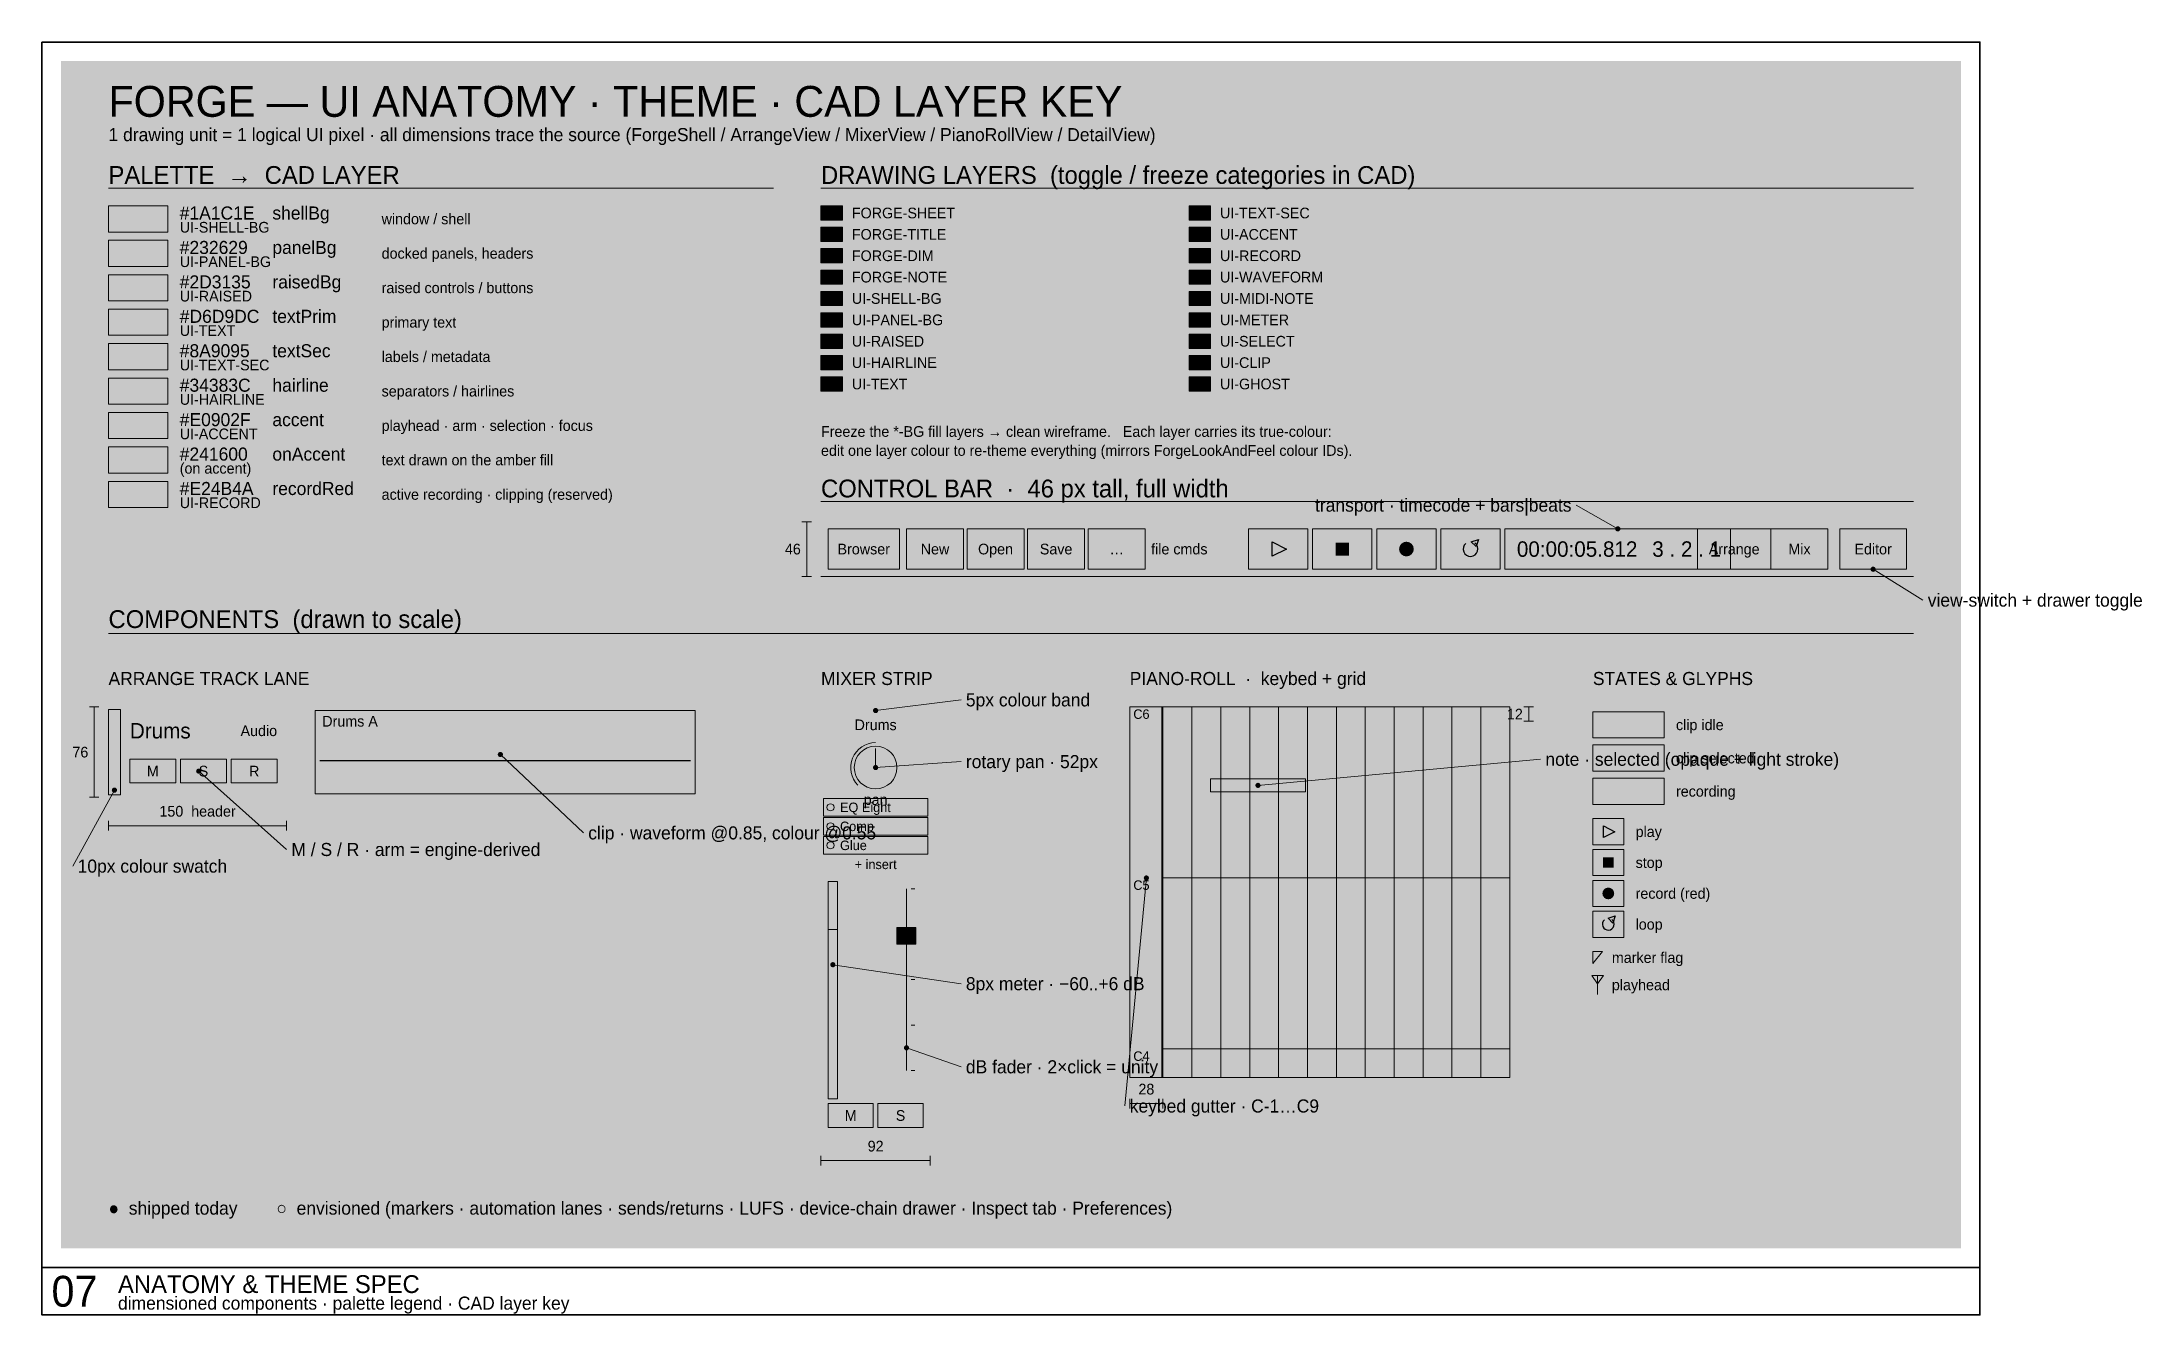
# Model space of a CAD drawing. Extents: x -16 to 1752, y -1056 to 16.
import ezdxf
from ezdxf.enums import TextEntityAlignment as Align

# ---------------------------------------------------------------- set-up
doc = ezdxf.new("R2010")
doc.units = 0
for name, color, linetype, lineweight, true_color in [('FORGE-DIM', 7, 'Continuous', 9, 0x9aa2a8), ('FORGE-NOTE', 7, 'Continuous', 13, 0x4fa3c7), ('FORGE-SHEET', 7, 'Continuous', 35, 0x9aa2a8), ('UI-ACCENT', 7, 'Continuous', 18, 0xe0902f), ('UI-CLIP', 7, 'Continuous', 13, 0x2d3135), ('UI-GHOST', 7, 'Continuous', 9, 0x555c62), ('UI-HAIRLINE', 7, 'Continuous', 9, 0x34383c), ('UI-RECORD', 7, 'Continuous', 18, 0xe24b4a)]:
    doc.layers.add(name, color=color, linetype=linetype, lineweight=lineweight, true_color=true_color)
for name, color, linetype, true_color in [('FORGE-TITLE', 7, 'Continuous', 0xd6d9dc), ('UI-METER', 7, 'Continuous', 0x57a963), ('UI-MIDI-NOTE', 7, 'Continuous', 0xe0902f), ('UI-PANEL-BG', 7, 'Continuous', 0x232629), ('UI-RAISED', 7, 'Continuous', 0x2d3135), ('UI-SHELL-BG', 7, 'Continuous', 0x1a1c1e), ('UI-TEXT', 7, 'Continuous', 0xd6d9dc), ('UI-TEXT-SEC', 7, 'Continuous', 0x8a9095), ('UI-WAVEFORM', 7, 'Continuous', 0x707b84)]:
    doc.layers.add(name, color=color, linetype=linetype, true_color=true_color)

msp = doc.modelspace()

# ---------------------------------------------------------------- hatches: boundary and pattern name
at = {"layer": 'FORGE-NOTE'}
h = msp.add_hatch(color=256, dxfattribs=at)
h.dxf.hatch_style = 1
edge = h.paths.add_edge_path()
edge.add_arc((1311, -394), 2.2, 0, 360)
h = msp.add_hatch(color=256, dxfattribs=at)
h.dxf.hatch_style = 1
edge = h.paths.add_edge_path()
edge.add_arc((1526, -428), 2.2, 0, 360)
h = msp.add_hatch(color=256, dxfattribs=at)
h.dxf.hatch_style = 1
edge = h.paths.add_edge_path()
edge.add_arc((686, -547), 2.2, 0, 360)
h = msp.add_hatch(color=256, dxfattribs=at)
h.dxf.hatch_style = 1
edge = h.paths.add_edge_path()
edge.add_arc((370, -584), 2.2, 0, 360)
h = msp.add_hatch(color=256, dxfattribs=at)
h.dxf.hatch_style = 1
edge = h.paths.add_edge_path()
edge.add_arc((116, -598), 2.2, 0, 360)
h = msp.add_hatch(color=256, dxfattribs=at)
h.dxf.hatch_style = 1
edge = h.paths.add_edge_path()
edge.add_arc((686, -595), 2.2, 0, 360)
h = msp.add_hatch(color=256, dxfattribs=at)
h.dxf.hatch_style = 1
edge = h.paths.add_edge_path()
edge.add_arc((45, -614), 2.2, 0, 360)
h = msp.add_hatch(color=256, dxfattribs=at)
h.dxf.hatch_style = 1
edge = h.paths.add_edge_path()
edge.add_arc((1008, -610), 2.2, 0, 360)
h = msp.add_hatch(color=256, dxfattribs=at)
h.dxf.hatch_style = 1
edge = h.paths.add_edge_path()
edge.add_arc((914, -688), 2.2, 0, 360)
h = msp.add_hatch(color=256, dxfattribs=at)
h.dxf.hatch_style = 1
edge = h.paths.add_edge_path()
edge.add_arc((650, -761), 2.2, 0, 360)
h = msp.add_hatch(color=256, dxfattribs=at)
h.dxf.hatch_style = 1
edge = h.paths.add_edge_path()
edge.add_arc((712, -831), 2.2, 0, 360)
at = {"layer": 'UI-ACCENT'}
h = msp.add_hatch(color=256, dxfattribs=at)
h.dxf.hatch_style = 1
h.paths.add_polyline_path([(1378, -394), (1440, -394), (1440, -428), (1378, -428)])
at = {"layer": 'UI-CLIP', "true_color": 0x1a1c1e}
h = msp.add_hatch(color=7, dxfattribs=at)
h.dxf.hatch_style = 1
h.paths.add_polyline_path([(40, -122), (90, -122), (90, -144), (40, -144)])
at = {"layer": 'UI-CLIP', "true_color": 0x9aa2a8}
h = msp.add_hatch(color=7, dxfattribs=at)
h.dxf.hatch_style = 1
h.paths.add_polyline_path([(640, -122), (658, -122), (658, -134), (640, -134)])
at = {"layer": 'UI-CLIP', "true_color": 0x8a9095}
h = msp.add_hatch(color=7, dxfattribs=at)
h.dxf.hatch_style = 1
h.paths.add_polyline_path([(950, -122), (968, -122), (968, -134), (950, -134)])
at = {"layer": 'UI-CLIP', "true_color": 0xd6d9dc}
h = msp.add_hatch(color=7, dxfattribs=at)
h.dxf.hatch_style = 1
h.paths.add_polyline_path([(640, -140), (658, -140), (658, -152), (640, -152)])
at = {"layer": 'UI-CLIP', "true_color": 0xe0902f}
h = msp.add_hatch(color=7, dxfattribs=at)
h.dxf.hatch_style = 1
h.paths.add_polyline_path([(950, -140), (968, -140), (968, -152), (950, -152)])
at = {"layer": 'UI-CLIP', "true_color": 0x232629}
h = msp.add_hatch(color=7, dxfattribs=at)
h.dxf.hatch_style = 1
h.paths.add_polyline_path([(40, -151), (90, -151), (90, -173), (40, -173)])
at = {"layer": 'UI-CLIP', "true_color": 0x9aa2a8}
h = msp.add_hatch(color=7, dxfattribs=at)
h.dxf.hatch_style = 1
h.paths.add_polyline_path([(640, -158), (658, -158), (658, -170), (640, -170)])
at = {"layer": 'UI-CLIP', "true_color": 0xe24b4a}
h = msp.add_hatch(color=7, dxfattribs=at)
h.dxf.hatch_style = 1
h.paths.add_polyline_path([(950, -158), (968, -158), (968, -170), (950, -170)])
at = {"layer": 'UI-CLIP', "true_color": 0x4fa3c7}
h = msp.add_hatch(color=7, dxfattribs=at)
h.dxf.hatch_style = 1
h.paths.add_polyline_path([(640, -176), (658, -176), (658, -188), (640, -188)])
at = {"layer": 'UI-CLIP', "true_color": 0x707b84}
h = msp.add_hatch(color=7, dxfattribs=at)
h.dxf.hatch_style = 1
h.paths.add_polyline_path([(950, -176), (968, -176), (968, -188), (950, -188)])
at = {"layer": 'UI-CLIP', "true_color": 0x2d3135}
h = msp.add_hatch(color=7, dxfattribs=at)
h.dxf.hatch_style = 1
h.paths.add_polyline_path([(40, -180), (90, -180), (90, -202), (40, -202)])
at = {"layer": 'UI-CLIP', "true_color": 0x1a1c1e}
h = msp.add_hatch(color=7, dxfattribs=at)
h.dxf.hatch_style = 1
h.paths.add_polyline_path([(640, -194), (658, -194), (658, -206), (640, -206)])
at = {"layer": 'UI-CLIP', "true_color": 0xe0902f}
h = msp.add_hatch(color=7, dxfattribs=at)
h.dxf.hatch_style = 1
h.paths.add_polyline_path([(950, -194), (968, -194), (968, -206), (950, -206)])
at = {"layer": 'UI-CLIP', "true_color": 0xd6d9dc}
h = msp.add_hatch(color=7, dxfattribs=at)
h.dxf.hatch_style = 1
h.paths.add_polyline_path([(40, -209), (90, -209), (90, -231), (40, -231)])
at = {"layer": 'UI-CLIP', "true_color": 0x232629}
h = msp.add_hatch(color=7, dxfattribs=at)
h.dxf.hatch_style = 1
h.paths.add_polyline_path([(640, -212), (658, -212), (658, -224), (640, -224)])
at = {"layer": 'UI-CLIP', "true_color": 0x57a963}
h = msp.add_hatch(color=7, dxfattribs=at)
h.dxf.hatch_style = 1
h.paths.add_polyline_path([(950, -212), (968, -212), (968, -224), (950, -224)])
at = {"layer": 'UI-CLIP', "true_color": 0x8a9095}
h = msp.add_hatch(color=7, dxfattribs=at)
h.dxf.hatch_style = 1
h.paths.add_polyline_path([(40, -238), (90, -238), (90, -260), (40, -260)])
at = {"layer": 'UI-CLIP', "true_color": 0x2d3135}
h = msp.add_hatch(color=7, dxfattribs=at)
h.dxf.hatch_style = 1
h.paths.add_polyline_path([(640, -230), (658, -230), (658, -242), (640, -242)])
at = {"layer": 'UI-CLIP', "true_color": 0xe0902f}
h = msp.add_hatch(color=7, dxfattribs=at)
h.dxf.hatch_style = 1
h.paths.add_polyline_path([(950, -230), (968, -230), (968, -242), (950, -242)])
at = {"layer": 'UI-CLIP', "true_color": 0x34383c}
h = msp.add_hatch(color=7, dxfattribs=at)
h.dxf.hatch_style = 1
h.paths.add_polyline_path([(640, -248), (658, -248), (658, -260), (640, -260)])
at = {"layer": 'UI-CLIP', "true_color": 0x2d3135}
h = msp.add_hatch(color=7, dxfattribs=at)
h.dxf.hatch_style = 1
h.paths.add_polyline_path([(950, -248), (968, -248), (968, -260), (950, -260)])
at = {"layer": 'UI-CLIP', "true_color": 0x34383c}
h = msp.add_hatch(color=7, dxfattribs=at)
h.dxf.hatch_style = 1
h.paths.add_polyline_path([(40, -267), (90, -267), (90, -289), (40, -289)])
at = {"layer": 'UI-CLIP', "true_color": 0xd6d9dc}
h = msp.add_hatch(color=7, dxfattribs=at)
h.dxf.hatch_style = 1
h.paths.add_polyline_path([(640, -266), (658, -266), (658, -278), (640, -278)])
at = {"layer": 'UI-CLIP', "true_color": 0x555c62}
h = msp.add_hatch(color=7, dxfattribs=at)
h.dxf.hatch_style = 1
h.paths.add_polyline_path([(950, -266), (968, -266), (968, -278), (950, -278)])
at = {"layer": 'UI-CLIP', "true_color": 0xe0902f}
h = msp.add_hatch(color=7, dxfattribs=at)
h.dxf.hatch_style = 1
h.paths.add_polyline_path([(40, -296), (90, -296), (90, -318), (40, -318)])
at = {"layer": 'UI-CLIP', "true_color": 0x241600}
h = msp.add_hatch(color=7, dxfattribs=at)
h.dxf.hatch_style = 1
h.paths.add_polyline_path([(40, -325), (90, -325), (90, -347), (40, -347)])
at = {"layer": 'UI-CLIP', "true_color": 0xe24b4a}
h = msp.add_hatch(color=7, dxfattribs=at)
h.dxf.hatch_style = 1
h.paths.add_polyline_path([(40, -354), (90, -354), (90, -376), (40, -376)])
at = {"layer": 'UI-CLIP', "true_color": 0x222528}
h = msp.add_hatch(color=7, dxfattribs=at)
h.dxf.hatch_style = 1
h.paths.add_polyline_path([(40, -544), (560, -544), (560, -620), (40, -620)])
at = {"layer": 'UI-CLIP', "true_color": 0xc86e3c}
h = msp.add_hatch(color=7, dxfattribs=at)
h.dxf.hatch_style = 1
h.paths.add_polyline_path([(40, -546), (50, -546), (50, -618), (40, -618)])
at = {"layer": 'UI-CLIP', "true_color": 0x6a462a}
h = msp.add_hatch(color=7, dxfattribs=at)
h.dxf.hatch_style = 1
h.paths.add_polyline_path([(214, -547), (534, -547), (534, -617), (214, -617)])
at = {"layer": 'UI-CLIP', "true_color": 0xc86e3c}
h = msp.add_hatch(color=7, dxfattribs=at)
h.dxf.hatch_style = 1
h.paths.add_polyline_path([(640, -544), (732, -544), (732, -549), (640, -549)])
at = {"layer": 'UI-CLIP', "true_color": 0x6a462a}
h = msp.add_hatch(color=7, dxfattribs=at)
h.dxf.hatch_style = 1
h.paths.add_polyline_path([(1290, -548), (1350, -548), (1350, -570), (1290, -570)])
h = msp.add_hatch(color=7, dxfattribs=at)
h.dxf.hatch_style = 1
h.paths.add_polyline_path([(1290, -576), (1350, -576), (1350, -598), (1290, -598)])
at = {"layer": 'UI-CLIP', "true_color": 0x522424}
h = msp.add_hatch(color=7, dxfattribs=at)
h.dxf.hatch_style = 1
h.paths.add_polyline_path([(1290, -604), (1350, -604), (1350, -626), (1290, -626)])
at = {"layer": 'UI-METER', "true_color": 0x57a963}
h = msp.add_hatch(color=7, dxfattribs=at)
h.dxf.hatch_style = 1
h.paths.add_polyline_path([(647, -764.2), (653, -764.2), (653, -874), (647, -874)])
at = {"layer": 'UI-MIDI-NOTE', "true_color": 0xe0902f}
h = msp.add_hatch(color=7, dxfattribs=at)
h.dxf.hatch_style = 1
h.paths.add_polyline_path([(968, -604.5), (1048, -604.5), (1048, -615.5), (968, -615.5)])
at = {"layer": 'UI-MIDI-NOTE', "true_color": 0xc0823e}
h = msp.add_hatch(color=7, dxfattribs=at)
h.dxf.hatch_style = 1
h.paths.add_polyline_path([(1058, -628.5), (1102, -628.5), (1102, -639.5), (1058, -639.5)])
h = msp.add_hatch(color=7, dxfattribs=at)
h.dxf.hatch_style = 1
h.paths.add_polyline_path([(968, -652.5), (1024, -652.5), (1024, -663.5), (968, -663.5)])
at = {"layer": 'UI-PANEL-BG'}
h = msp.add_hatch(color=256, dxfattribs=at)
h.dxf.hatch_style = 1
h.paths.add_polyline_path([(640, -388), (1560, -388), (1560, -434), (640, -434)])
h = msp.add_hatch(color=256, dxfattribs=at)
h.dxf.hatch_style = 1
h.paths.add_polyline_path([(40, -544), (190, -544), (190, -620), (40, -620)])
h = msp.add_hatch(color=256, dxfattribs=at)
h.dxf.hatch_style = 1
h.paths.add_polyline_path([(640, -549), (732, -549), (732, -569), (640, -569)])
h = msp.add_hatch(color=256, dxfattribs=at)
h.dxf.hatch_style = 1
h.paths.add_polyline_path([(642, -621), (730, -621), (730, -636), (642, -636)])
h = msp.add_hatch(color=256, dxfattribs=at)
h.dxf.hatch_style = 1
h.paths.add_polyline_path([(642, -637), (730, -637), (730, -652), (642, -652)])
h = msp.add_hatch(color=256, dxfattribs=at)
h.dxf.hatch_style = 1
h.paths.add_polyline_path([(642, -653), (730, -653), (730, -668), (642, -668)])
h = msp.add_hatch(color=256, dxfattribs=at)
h.dxf.hatch_style = 1
h.paths.add_polyline_path([(646, -691), (654, -691), (654, -874), (646, -874)])
at = {"layer": 'UI-RAISED'}
h = msp.add_hatch(color=256, dxfattribs=at)
h.dxf.hatch_style = 1
h.paths.add_polyline_path([(646, -394), (706, -394), (706, -428), (646, -428)])
h = msp.add_hatch(color=256, dxfattribs=at)
h.dxf.hatch_style = 1
h.paths.add_polyline_path([(712, -394), (760, -394), (760, -428), (712, -428)])
h = msp.add_hatch(color=256, dxfattribs=at)
h.dxf.hatch_style = 1
h.paths.add_polyline_path([(763, -394), (811, -394), (811, -428), (763, -428)])
h = msp.add_hatch(color=256, dxfattribs=at)
h.dxf.hatch_style = 1
h.paths.add_polyline_path([(814, -394), (862, -394), (862, -428), (814, -428)])
h = msp.add_hatch(color=256, dxfattribs=at)
h.dxf.hatch_style = 1
h.paths.add_polyline_path([(865, -394), (913, -394), (913, -428), (865, -428)])
h = msp.add_hatch(color=256, dxfattribs=at)
h.dxf.hatch_style = 1
h.paths.add_polyline_path([(1000, -394), (1050, -394), (1050, -428), (1000, -428)])
h = msp.add_hatch(color=256, dxfattribs=at)
h.dxf.hatch_style = 1
h.paths.add_polyline_path([(1054, -394), (1104, -394), (1104, -428), (1054, -428)])
h = msp.add_hatch(color=256, dxfattribs=at)
h.dxf.hatch_style = 1
h.paths.add_polyline_path([(1108, -394), (1158, -394), (1158, -428), (1108, -428)])
h = msp.add_hatch(color=256, dxfattribs=at)
h.dxf.hatch_style = 1
h.paths.add_polyline_path([(1162, -394), (1212, -394), (1212, -428), (1162, -428)])
h = msp.add_hatch(color=256, dxfattribs=at)
h.dxf.hatch_style = 1
h.paths.add_polyline_path([(1216, -394), (1406, -394), (1406, -428), (1216, -428)])
h = msp.add_hatch(color=256, dxfattribs=at)
h.dxf.hatch_style = 1
h.paths.add_polyline_path([(1440, -394), (1488, -394), (1488, -428), (1440, -428)])
h = msp.add_hatch(color=256, dxfattribs=at)
h.dxf.hatch_style = 1
h.paths.add_polyline_path([(1498, -394), (1554, -394), (1554, -428), (1498, -428)])
h = msp.add_hatch(color=256, dxfattribs=at)
h.dxf.hatch_style = 1
edge = h.paths.add_edge_path()
edge.add_arc((686, -595), 18, 0, 360)
h = msp.add_hatch(color=256, dxfattribs=at)
h.dxf.hatch_style = 1
h.paths.add_polyline_path([(928, -568), (1220, -568), (1220, -580), (928, -580)])
h = msp.add_hatch(color=256, dxfattribs=at)
h.dxf.hatch_style = 1
h.paths.add_polyline_path([(58, -588), (96.7, -588), (96.7, -608), (58, -608)])
h = msp.add_hatch(color=256, dxfattribs=at)
h.dxf.hatch_style = 1
h.paths.add_polyline_path([(100.7, -588), (139.3, -588), (139.3, -608), (100.7, -608)])
h = msp.add_hatch(color=256, dxfattribs=at)
h.dxf.hatch_style = 1
h.paths.add_polyline_path([(143.3, -588), (182, -588), (182, -608), (143.3, -608)])
h = msp.add_hatch(color=256, dxfattribs=at)
h.dxf.hatch_style = 1
h.paths.add_polyline_path([(928, -592), (1220, -592), (1220, -604), (928, -604)])
h = msp.add_hatch(color=256, dxfattribs=at)
h.dxf.hatch_style = 1
h.paths.add_polyline_path([(928, -616), (1220, -616), (1220, -628), (928, -628)])
h = msp.add_hatch(color=256, dxfattribs=at)
h.dxf.hatch_style = 1
h.paths.add_polyline_path([(928, -652), (1220, -652), (1220, -664), (928, -664)])
h = msp.add_hatch(color=256, dxfattribs=at)
h.dxf.hatch_style = 1
h.paths.add_polyline_path([(1290, -638), (1316, -638), (1316, -660), (1290, -660)])
h = msp.add_hatch(color=256, dxfattribs=at)
h.dxf.hatch_style = 1
h.paths.add_polyline_path([(642, -669), (730, -669), (730, -684), (642, -684)])
h = msp.add_hatch(color=256, dxfattribs=at)
h.dxf.hatch_style = 1
h.paths.add_polyline_path([(1290, -664), (1316, -664), (1316, -686), (1290, -686)])
h = msp.add_hatch(color=256, dxfattribs=at)
h.dxf.hatch_style = 1
h.paths.add_polyline_path([(928, -676), (1220, -676), (1220, -688), (928, -688)])
h = msp.add_hatch(color=256, dxfattribs=at)
h.dxf.hatch_style = 1
h.paths.add_polyline_path([(1290, -690), (1316, -690), (1316, -712), (1290, -712)])
h = msp.add_hatch(color=256, dxfattribs=at)
h.dxf.hatch_style = 1
h.paths.add_polyline_path([(928, -712), (1220, -712), (1220, -724), (928, -724)])
h = msp.add_hatch(color=256, dxfattribs=at)
h.dxf.hatch_style = 1
h.paths.add_polyline_path([(1290, -716), (1316, -716), (1316, -738), (1290, -738)])
h = msp.add_hatch(color=256, dxfattribs=at)
h.dxf.hatch_style = 1
h.paths.add_polyline_path([(704, -729.8), (720, -729.8), (720, -743.8), (704, -743.8)])
h = msp.add_hatch(color=256, dxfattribs=at)
h.dxf.hatch_style = 1
h.paths.add_polyline_path([(928, -736), (1220, -736), (1220, -748), (928, -748)])
h = msp.add_hatch(color=256, dxfattribs=at)
h.dxf.hatch_style = 1
h.paths.add_polyline_path([(928, -760), (1220, -760), (1220, -772), (928, -772)])
h = msp.add_hatch(color=256, dxfattribs=at)
h.dxf.hatch_style = 1
h.paths.add_polyline_path([(928, -796), (1220, -796), (1220, -808), (928, -808)])
h = msp.add_hatch(color=256, dxfattribs=at)
h.dxf.hatch_style = 1
h.paths.add_polyline_path([(928, -820), (1220, -820), (1220, -832), (928, -832)])
h = msp.add_hatch(color=256, dxfattribs=at)
h.dxf.hatch_style = 1
h.paths.add_polyline_path([(646, -878), (684, -878), (684, -898), (646, -898)])
h = msp.add_hatch(color=256, dxfattribs=at)
h.dxf.hatch_style = 1
h.paths.add_polyline_path([(688, -878), (726, -878), (726, -898), (688, -898)])
at = {"layer": 'UI-RECORD'}
h = msp.add_hatch(color=256, dxfattribs=at)
h.dxf.hatch_style = 1
edge = h.paths.add_edge_path()
edge.add_arc((1133, -411), 6.2, 0, 360)
h = msp.add_hatch(color=256, dxfattribs=at)
h.dxf.hatch_style = 1
edge = h.paths.add_edge_path()
edge.add_arc((1303, -701), 4.96, 0, 360)
at = {"layer": 'UI-SHELL-BG'}
h = msp.add_hatch(color=256, dxfattribs=at)
h.dxf.hatch_style = 1
h.paths.add_polyline_path([(0, 0), (1600, 0), (1600, -1000), (0, -1000)])
h = msp.add_hatch(color=256, dxfattribs=at)
h.dxf.hatch_style = 1
h.paths.add_polyline_path([(640, -544), (732, -544), (732, -904), (640, -904)])
h = msp.add_hatch(color=256, dxfattribs=at)
h.dxf.hatch_style = 1
h.paths.add_polyline_path([(900, -544), (928, -544), (928, -856), (900, -856)])
at = {"layer": 'UI-TEXT'}
h = msp.add_hatch(color=256, dxfattribs=at)
h.dxf.hatch_style = 1
h.paths.add_polyline_path([(1073.5, -405.5), (1084.5, -405.5), (1084.5, -416.5), (1073.5, -416.5)])
h = msp.add_hatch(color=256, dxfattribs=at)
h.dxf.hatch_style = 1
h.paths.add_polyline_path([(1298.6, -670.6), (1307.4, -670.6), (1307.4, -679.4), (1298.6, -679.4)])
at = {"layer": 'UI-WAVEFORM'}
h = msp.add_hatch(color=256, dxfattribs=at)
h.dxf.hatch_style = 1
h.paths.add_polyline_path([(218, -585.4), (221, -583.9), (224, -583.5), (227, -583.1), (230, -582.6), (233, -582.2), (236, -581.8), (239, -580.7), (242, -580.4), (245, -579.9), (248, -578.5), (251, -578.2), (254, -577.2), (257, -576.9), (260, -576.3), (263, -576.6), (266, -575.6), (269, -574.4), (272, -574.3), (275, -573.5), (278, -573.1), (281, -574.3), (284, -573), (287, -572.6), (290, -573.1), (293, -574.1), (296, -572.2), (299, -572.3), (302, -571.6), (305, -570.9), (308, -571), (311, -570.5), (314, -571.8), (317, -571.4), (320, -572.3), (323, -571.6), (326, -571.5), (329, -573.6), (332, -574.6), (335, -575.2), (338, -574), (341, -574.8), (344, -575), (347, -576), (350, -576.4), (353, -577), (356, -577.7), (359, -578), (362, -578.5), (365, -578.8), (368, -579.4), (371, -580), (374, -580.7), (377, -581.4), (380, -582.2), (383, -582.5), (386, -582.2), (389, -581.7), (392, -581), (395, -580.5), (398, -579.8), (401, -579.7), (404, -578.6), (407, -578.1), (410, -577.9), (413, -578), (416, -576.4), (419, -575.1), (422, -575.9), (425, -574.7), (428, -574.7), (431, -575.1), (434, -574.8), (437, -573.4), (440, -572.2), (443, -573.7), (446, -572.8), (449, -573.9), (452, -572.5), (455, -572.8), (458, -571.5), (461, -570.5), (464, -571.4), (467, -570.5), (470, -572), (473, -573.4), (476, -572.9), (479, -574.2), (482, -574.5), (485, -574.3), (488, -573.9), (491, -574.9), (494, -575.8), (497, -574.8), (500, -575.6), (503, -575.2), (506, -575.3), (509, -576.5), (512, -577.3), (515, -577.9), (518, -578.3), (521, -579), (524, -579.6), (527, -580.3), (530, -580.8), (530, -597.2), (527, -597.7), (524, -598.4), (521, -599), (518, -599.7), (515, -600.1), (512, -600.7), (509, -601.5), (506, -602.7), (503, -602.8), (500, -602.4), (497, -603.2), (494, -602.2), (491, -603.1), (488, -604.1), (485, -603.7), (482, -603.5), (479, -603.8), (476, -605.1), (473, -604.6), (470, -606), (467, -607.5), (464, -606.6), (461, -607.5), (458, -606.5), (455, -605.2), (452, -605.5), (449, -604.1), (446, -605.2), (443, -604.3), (440, -605.8), (437, -604.6), (434, -603.2), (431, -602.9), (428, -603.3), (425, -603.3), (422, -602.1), (419, -602.9), (416, -601.6), (413, -600), (410, -600.1), (407, -599.9), (404, -599.4), (401, -598.3), (398, -598.2), (395, -597.5), (392, -597), (389, -596.3), (386, -595.8), (383, -595.5), (380, -595.8), (377, -596.6), (374, -597.3), (371, -598), (368, -598.6), (365, -599.2), (362, -599.5), (359, -600), (356, -600.3), (353, -601), (350, -601.6), (347, -602), (344, -603), (341, -603.2), (338, -604), (335, -602.8), (332, -603.4), (329, -604.4), (326, -606.5), (323, -606.4), (320, -605.7), (317, -606.6), (314, -606.2), (311, -607.5), (308, -607), (305, -607.1), (302, -606.4), (299, -605.7), (296, -605.8), (293, -603.9), (290, -604.9), (287, -605.4), (284, -605), (281, -603.7), (278, -604.9), (275, -604.5), (272, -603.7), (269, -603.6), (266, -602.4), (263, -601.4), (260, -601.7), (257, -601.1), (254, -600.8), (251, -599.8), (248, -599.5), (245, -598.1), (242, -597.6), (239, -597.3), (236, -596.2), (233, -595.8), (230, -595.4), (227, -594.9), (224, -594.5), (221, -594.1), (218, -592.6)])

# ---------------------------------------------------------------- linework, layer by layer
at = {"layer": 'FORGE-DIM'}
for p, q in [((624, -388), (632, -388)), ((628, -388), (628, -434)), ((624, -434), (632, -434)), ((24, -544), (32, -544)), ((28, -544), (28, -620)), ((1232, -544), (1240, -544)), ((1236, -544), (1236, -556)), ((1232, -556), (1240, -556)), ((24, -620), (32, -620)), ((40, -640), (40, -648)), ((40, -644), (190, -644)), ((190, -640), (190, -648)), ((900, -874), (900, -882)), ((900, -878), (928, -878)), ((928, -874), (928, -882)), ((640, -922), (640, -930)), ((640, -926), (732, -926)), ((732, -922), (732, -930))]:
    msp.add_line(p, q, dxfattribs=at)
at = {"layer": 'FORGE-NOTE'}
for p, q in [((1311, -394), (1276, -374)), ((1526, -428), (1568, -454)), ((686, -547), (758, -538)), ((116, -598), (190, -664)), ((370, -584), (440, -650)), ((686, -595), (758, -590)), ((1008, -610), (1246, -588)), ((45, -614), (10, -678)), ((914, -688), (896, -880)), ((650, -761), (758, -777)), ((712, -831), (758, -847))]:
    msp.add_line(p, q, dxfattribs=at)
at = {"layer": 'FORGE-SHEET'}
msp.add_line((-16, -1016), (1616, -1016), dxfattribs=at)
msp.add_lwpolyline([(-16, 16), (1616, 16), (1616, -1056), (-16, -1056)], close=True, dxfattribs=at)
at = {"layer": 'UI-ACCENT'}
for p, q in [((686, -595), (686, -579)), ((646, -731.3), (654, -731.3)), ((705, -736.8), (719, -736.8)), ((1294, -770), (1294, -786))]:
    msp.add_line(p, q, dxfattribs=at)
for points in [[(704, -729.8), (720, -729.8), (720, -743.8), (704, -743.8)], [(1290, -750), (1298, -750), (1290, -760)], [(1289, -770), (1299, -770), (1294, -777)]]:
    msp.add_lwpolyline(points, close=True, dxfattribs=at)
for centre in [(648, -628.5), (648, -644.5), (648, -660.5)]:
    msp.add_circle(centre, 3, dxfattribs=at)
msp.add_arc((686, -595), 21, 90, 225, dxfattribs=at)
at = {"layer": 'UI-GHOST'}
for p, q in [((952.3, -544), (952.3, -856)), ((976.7, -544), (976.7, -856)), ((1001, -544), (1001, -856)), ((1049.7, -544), (1049.7, -856)), ((1074, -544), (1074, -856)), ((1098.3, -544), (1098.3, -856)), ((1147, -544), (1147, -856)), ((1171.3, -544), (1171.3, -856)), ((1195.7, -544), (1195.7, -856))]:
    msp.add_line(p, q, dxfattribs=at)
at = {"layer": 'UI-HAIRLINE'}
for p, q in [((40, -107), (600, -107)), ((640, -107), (1560, -107)), ((640, -371), (1560, -371)), ((640, -434), (1560, -434)), ((40, -482), (1560, -482)), ((927, -544), (927, -856)), ((928, -544), (1220, -544)), ((928, -544), (928, -856)), ((1025.3, -544), (1025.3, -856)), ((1122.7, -544), (1122.7, -856)), ((1220, -544), (1220, -856)), ((928, -688), (1220, -688)), ((712, -697), (712, -850)), ((716, -697), (719, -697)), ((716, -735.2), (719, -735.2)), ((716, -773.5), (719, -773.5)), ((716, -811.8), (719, -811.8)), ((928, -832), (1220, -832)), ((716, -850), (719, -850))]:
    msp.add_line(p, q, dxfattribs=at)
for points in [[(40, -122), (90, -122), (90, -144), (40, -144)], [(640, -122), (658, -122), (658, -134), (640, -134)], [(950, -122), (968, -122), (968, -134), (950, -134)], [(640, -140), (658, -140), (658, -152), (640, -152)], [(950, -140), (968, -140), (968, -152), (950, -152)], [(40, -151), (90, -151), (90, -173), (40, -173)], [(640, -158), (658, -158), (658, -170), (640, -170)], [(950, -158), (968, -158), (968, -170), (950, -170)], [(640, -176), (658, -176), (658, -188), (640, -188)], [(950, -176), (968, -176), (968, -188), (950, -188)], [(40, -180), (90, -180), (90, -202), (40, -202)], [(640, -194), (658, -194), (658, -206), (640, -206)], [(950, -194), (968, -194), (968, -206), (950, -206)], [(40, -209), (90, -209), (90, -231), (40, -231)], [(640, -212), (658, -212), (658, -224), (640, -224)], [(950, -212), (968, -212), (968, -224), (950, -224)], [(40, -238), (90, -238), (90, -260), (40, -260)], [(640, -230), (658, -230), (658, -242), (640, -242)], [(950, -230), (968, -230), (968, -242), (950, -242)], [(640, -248), (658, -248), (658, -260), (640, -260)], [(950, -248), (968, -248), (968, -260), (950, -260)], [(40, -267), (90, -267), (90, -289), (40, -289)], [(640, -266), (658, -266), (658, -278), (640, -278)], [(950, -266), (968, -266), (968, -278), (950, -278)], [(40, -296), (90, -296), (90, -318), (40, -318)], [(40, -325), (90, -325), (90, -347), (40, -347)], [(40, -354), (90, -354), (90, -376), (40, -376)], [(646, -394), (706, -394), (706, -428), (646, -428)], [(712, -394), (760, -394), (760, -428), (712, -428)], [(763, -394), (811, -394), (811, -428), (763, -428)], [(814, -394), (862, -394), (862, -428), (814, -428)], [(865, -394), (913, -394), (913, -428), (865, -428)], [(1000, -394), (1050, -394), (1050, -428), (1000, -428)], [(1054, -394), (1104, -394), (1104, -428), (1054, -428)], [(1108, -394), (1158, -394), (1158, -428), (1108, -428)], [(1162, -394), (1212, -394), (1212, -428), (1162, -428)], [(1216, -394), (1406, -394), (1406, -428), (1216, -428)], [(1378, -394), (1440, -394), (1440, -428), (1378, -428)], [(1440, -394), (1488, -394), (1488, -428), (1440, -428)], [(1498, -394), (1554, -394), (1554, -428), (1498, -428)], [(40, -546), (50, -546), (50, -618), (40, -618)], [(900, -544), (1220, -544), (1220, -856), (900, -856)], [(58, -588), (96.7, -588), (96.7, -608), (58, -608)], [(100.7, -588), (139.3, -588), (139.3, -608), (100.7, -608)], [(143.3, -588), (182, -588), (182, -608), (143.3, -608)], [(642, -621), (730, -621), (730, -636), (642, -636)], [(642, -637), (730, -637), (730, -652), (642, -652)], [(642, -653), (730, -653), (730, -668), (642, -668)], [(1290, -638), (1316, -638), (1316, -660), (1290, -660)], [(1290, -664), (1316, -664), (1316, -686), (1290, -686)], [(646, -691), (654, -691), (654, -874), (646, -874)], [(1290, -690), (1316, -690), (1316, -712), (1290, -712)], [(1290, -716), (1316, -716), (1316, -738), (1290, -738)], [(646, -878), (684, -878), (684, -898), (646, -898)], [(688, -878), (726, -878), (726, -898), (688, -898)]]:
    msp.add_lwpolyline(points, close=True, dxfattribs=at)
at = {"layer": 'UI-HAIRLINE', "true_color": 0x101010}
for points in [[(214, -547), (534, -547), (534, -617), (214, -617)], [(1290, -548), (1350, -548), (1350, -570), (1290, -570)]]:
    msp.add_lwpolyline(points, close=True, dxfattribs=at)
at = {"layer": 'UI-HAIRLINE', "true_color": 0xe0902f}
msp.add_lwpolyline([(1290, -576), (1350, -576), (1350, -598), (1290, -598)], close=True, dxfattribs=at)
at = {"layer": 'UI-HAIRLINE', "true_color": 0xd6d9dc}
msp.add_lwpolyline([(968, -604.5), (1048, -604.5), (1048, -615.5), (968, -615.5)], close=True, dxfattribs=at)
at = {"layer": 'UI-HAIRLINE', "true_color": 0xe24b4a}
msp.add_lwpolyline([(1290, -604), (1350, -604), (1350, -626), (1290, -626)], close=True, dxfattribs=at)
at = {"layer": 'UI-HAIRLINE'}
msp.add_circle((686, -595), 18, dxfattribs=at)
at = {"layer": 'UI-TEXT'}
for points in [[(1020, -405), (1032, -411), (1020, -417)], [(1187.6, -404.9), (1193.6, -402.9), (1191.6, -408.9)], [(1299, -644.2), (1308.6, -649), (1299, -653.8)], [(1302.8, -721.9), (1308.8, -719.9), (1306.8, -725.9)]]:
    msp.add_lwpolyline(points, close=True, dxfattribs=at)
for centre, radius in [((1187, -411), 6.2), ((1303, -727), 4.96)]:
    msp.add_arc(centre, radius, 130, 55, dxfattribs=at)
at = {"layer": 'UI-WAVEFORM'}
msp.add_line((218, -589), (530, -589), dxfattribs=at)

# ---------------------------------------------------------------- texts
at = {"layer": 'FORGE-DIM'}
for s, p in [('46', (623, -411)), ('12', (1231, -550)), ('76', (23, -582))]:
    msp.add_text(s, height=9, dxfattribs=at).set_placement(p, align=Align.MIDDLE_RIGHT)
for s, p in [('150  header', (115, -639)), ('28', (914, -873)), ('92', (686, -921))]:
    msp.add_text(s, height=9, dxfattribs=at).set_placement(p, align=Align.BOTTOM_CENTER)
msp.add_text('dimensioned components · palette legend · CAD layer key', height=11, dxfattribs=at).set_placement((48, -1046), align=Align.MIDDLE_LEFT)
at = {"layer": 'FORGE-NOTE'}
msp.add_text('transport · timecode + bars|beats', height=11, dxfattribs=at).set_placement((1272, -374), align=Align.MIDDLE_RIGHT)
for s, p in [('view-switch + drawer toggle', (1572, -454)), ('5px colour band', (762, -538)), ('note · selected (opaque + light stroke)', (1250, -588)), ('rotary pan · 52px', (762, -590)), ('clip · waveform @0.85, colour @0.55', (444, -650)), ('10px colour swatch', (14, -678)), ('M / S / R · arm = engine-derived', (194, -664)), ('8px meter · −60..+6 dB', (762, -777)), ('dB fader · 2×click = unity', (762, -847)), ('keybed gutter · C-1…C9', (900, -880))]:
    msp.add_text(s, height=11, dxfattribs=at).set_placement(p, align=Align.MIDDLE_LEFT)
at = {"layer": 'FORGE-TITLE'}
for s, height, p in [('07', 26, (-8, -1036)), ('ANATOMY & THEME SPEC', 15, (48, -1030))]:
    msp.add_text(s, height=height, dxfattribs=at).set_placement(p, align=Align.MIDDLE_LEFT)
at = {"layer": 'UI-ACCENT'}
for s, height, p in [('FORGE — UI ANATOMY · THEME · CAD LAYER KEY', 26, (40, -34)), ('PALETTE  →  CAD LAYER', 15, (40, -96)), ('DRAWING LAYERS  (toggle / freeze categories in CAD)', 15, (640, -96)), ('CONTROL BAR  ·  46 px tall, full width', 15, (640, -360)), ('COMPONENTS  (drawn to scale)', 15, (40, -470))]:
    msp.add_text(s, height=height, dxfattribs=at).set_placement(p, align=Align.MIDDLE_LEFT)
msp.add_text('3 . 2 . 1', height=13, dxfattribs=at).set_placement((1398, -411), align=Align.MIDDLE_RIGHT)
msp.add_text('+ insert', height=8, dxfattribs=at).set_placement((686, -676.5), align=Align.MIDDLE_CENTER)
at = {"layer": 'UI-TEXT'}
for s, height, p in [('#1A1C1E', 11, (100, -128)), ('shellBg', 11, (178, -128)), ('FORGE-SHEET', 9, (666, -128)), ('UI-TEXT-SEC', 9, (976, -128)), ('FORGE-TITLE', 9, (666, -146)), ('UI-ACCENT', 9, (976, -146)), ('#232629', 11, (100, -157)), ('panelBg', 11, (178, -157)), ('FORGE-DIM', 9, (666, -164)), ('UI-RECORD', 9, (976, -164)), ('#2D3135', 11, (100, -186)), ('raisedBg', 11, (178, -186)), ('FORGE-NOTE', 9, (666, -182)), ('UI-WAVEFORM', 9, (976, -182)), ('#D6D9DC', 11, (100, -215)), ('textPrim', 11, (178, -215)), ('UI-SHELL-BG', 9, (666, -200)), ('UI-MIDI-NOTE', 9, (976, -200)), ('UI-PANEL-BG', 9, (666, -218)), ('UI-METER', 9, (976, -218)), ('#8A9095', 11, (100, -244)), ('textSec', 11, (178, -244)), ('UI-RAISED', 9, (666, -236)), ('UI-SELECT', 9, (976, -236)), ('UI-HAIRLINE', 9, (666, -254)), ('UI-CLIP', 9, (976, -254)), ('#34383C', 11, (100, -273)), ('hairline', 11, (178, -273)), ('UI-TEXT', 9, (666, -272)), ('UI-GHOST', 9, (976, -272)), ('#E0902F', 11, (100, -302)), ('accent', 11, (178, -302)), ('#241600', 11, (100, -331)), ('onAccent', 11, (178, -331)), ('#E24B4A', 11, (100, -360)), ('recordRed', 11, (178, -360)), ('00:00:05.812', 13, (1226, -411)), ('ARRANGE TRACK LANE', 11, (40, -520)), ('MIXER STRIP', 11, (640, -520)), ('PIANO-ROLL  ·  keybed + grid', 11, (900, -520)), ('STATES & GLYPHS', 11, (1290, -520)), ('Drums', 13, (58, -564)), ('Drums A', 9, (220, -556)), ('EQ Eight', 8, (656, -628.5)), ('Comp', 8, (656, -644.5)), ('Glue', 8, (656, -660.5))]:
    msp.add_text(s, height=height, dxfattribs=at).set_placement(p, align=Align.MIDDLE_LEFT)
for s, p in [('Browser', (676, -411)), ('New', (736, -411)), ('Open', (787, -411)), ('Save', (838, -411)), ('Mix', (1464, -411)), ('Editor', (1526, -411)), ('…', (889, -411)), ('Drums', (686, -559)), ('M', (77.3, -598)), ('S', (120, -598)), ('R', (162.7, -598)), ('M', (665, -888)), ('S', (707, -888))]:
    msp.add_text(s, height=9, dxfattribs=at).set_placement(p, align=Align.MIDDLE_CENTER)
at = {"layer": 'UI-TEXT', "true_color": 0x241600}
msp.add_text('Arrange', height=9, dxfattribs=at).set_placement((1409, -411), align=Align.MIDDLE_CENTER)
at = {"layer": 'UI-TEXT-SEC'}
for s, height, p in [('1 drawing unit = 1 logical UI pixel · all dimensions trace the source (ForgeShell / ArrangeView / MixerView / PianoRollView / DetailView)', 11, (40, -62)), ('UI-SHELL-BG', 9, (100, -140)), ('window / shell', 9, (270, -133)), ('docked panels, headers', 9, (270, -162)), ('UI-PANEL-BG', 9, (100, -169)), ('UI-RAISED', 9, (100, -198)), ('raised controls / buttons', 9, (270, -191)), ('UI-TEXT', 9, (100, -227)), ('primary text', 9, (270, -220)), ('labels / metadata', 9, (270, -249)), ('UI-TEXT-SEC', 9, (100, -256)), ('UI-HAIRLINE', 9, (100, -285)), ('separators / hairlines', 9, (270, -278)), ('UI-ACCENT', 9, (100, -314)), ('playhead · arm · selection · focus', 9, (270, -307)), ('Freeze the *-BG fill layers → clean wireframe.   Each layer carries its true-colour:', 9, (640, -312)), ('text drawn on the amber fill', 9, (270, -336)), ('edit one layer colour to re-theme everything (mirrors ForgeLookAndFeel colour IDs).', 9, (640, -328)), ('(on accent)', 9, (100, -343)), ('UI-RECORD', 9, (100, -372)), ('active recording · clipping (reserved)', 9, (270, -365)), ('file cmds', 9, (918, -411)), ('C6', 8, (903, -550)), ('clip idle', 9, (1360, -559)), ('clip selected', 9, (1360, -587)), ('recording', 9, (1360, -615)), ('play', 9, (1326, -649)), ('stop', 9, (1326, -675)), ('C5', 8, (903, -694)), ('record (red)', 9, (1326, -701)), ('loop', 9, (1326, -727)), ('marker flag', 9, (1306, -755)), ('playhead', 9, (1306, -778)), ('C4', 8, (903, -838)), ('●  shipped today        ○  envisioned (markers · automation lanes · sends/returns · LUFS · device-chain drawer · Inspect tab · Preferences)', 11, (40, -966))]:
    msp.add_text(s, height=height, dxfattribs=at).set_placement(p, align=Align.MIDDLE_LEFT)
msp.add_text('Audio', height=9, dxfattribs=at).set_placement((182, -564), align=Align.MIDDLE_RIGHT)
msp.add_text('pan', height=9, dxfattribs=at).set_placement((686, -622), align=Align.MIDDLE_CENTER)

doc.saveas('drawing.dxf')
